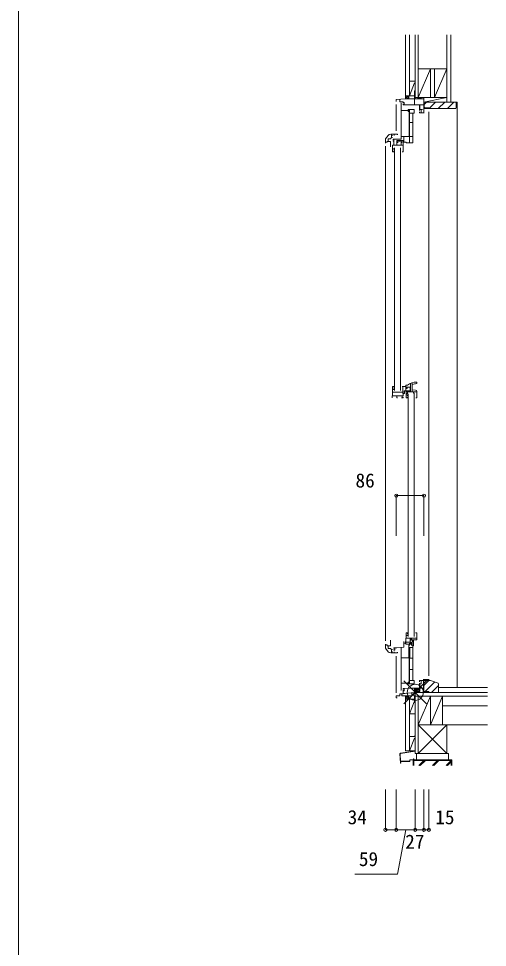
# Model space of a CAD drawing. Units: millimetres, scale not verified. Extents: x -13762 to 13750, y -10012 to 10000.
# Drawn here: x -5750 to -4291, y 4997 to 7885 of the extents above; entities that cross this region are included whole.
import ezdxf
from ezdxf.enums import TextEntityAlignment as Align

# ---------------------------------------------------------------- set-up
doc = ezdxf.new("R2010")
doc.units = ezdxf.units.MM
doc.header["$LTSCALE"] = 50
for name, color, linetype, lineweight in [('0-0_0', 7, 'Continuous', 9), ('0-2_YKK_ZWAK', 5, 'Continuous', 9), ('0-4_YKK_12', 4, 'Continuous', 18), ('0-8_YKK_A1', 7, 'Continuous', 9), ('0-9_YSS_KE', 2, 'Continuous', 18), ('0-A_YSS_KE', 1, 'Continuous', 18)]:
    doc.layers.add(name, color=color, linetype=linetype, lineweight=lineweight)
doc.styles.add('ＭＳ ゴシック', font='')
doc.styles.get('ＭＳ ゴシック').set_extended_font_data('MS Gothic')

msp = doc.modelspace()

# ---------------------------------------------------------------- linework, layer by layer
at = {"layer": '0-0_0'}
msp.add_line((-5750, -10000), (-5750, 9500), dxfattribs=at)
at = {"layer": '0-2_YKK_ZWAK'}
for p, q in [((-4533.5, 7645), (-4545.5, 7645)), ((-4545.5, 7641.8), (-4542.29, 7645)), ((-4545.5, 7636.14), (-4536.64, 7645)), ((-4545.5, 7645), (-4545.5, 7635)), ((-4540.98, 7635), (-4535.5, 7640.49)), ((-4535.5, 7645), (-4535.5, 7635)), ((-4488.5, 7625), (-4388.5, 7625)), ((-4487.5, 7617.9), (-4480.39, 7625)), ((-4487.5, 7610), (-4487.5, 7625)), ((-4472.11, 7605), (-4452.11, 7625)), ((-4443.82, 7605), (-4423.82, 7625)), ((-4415.54, 7605), (-4395.54, 7625)), ((-4388.5, 7625), (-4385.5, 7625)), ((-4388.5, 7625), (-4388.5, 7607)), ((-4385.5, 7625), (-4385.5, 5805)), ((-4473.5, 7605), (-4473.5, 7607.5)), ((-4390.5, 7605), (-4473.5, 7605)), ((-4488.5, 5811.58), (-4473.58, 5826.5)), ((-4488.5, 5826.5), (-4488.5, 5792.5)), ((-4468.5, 5826.5), (-4488.5, 5826.5)), ((-4484.95, 5792.5), (-4455, 5822.45)), ((-4468.5, 5826.5), (-4447.06, 5820.07)), ((-4464.82, 5790), (-4443.5, 5811.33)), ((-4443.5, 5790), (-4443.5, 5815.28)), ((-4545.5, 5775.3), (-4542.29, 5778.5)), ((-4545.5, 5769.64), (-4536.64, 5778.5)), ((-4545.5, 5768.5), (-4545.5, 5778.5)), ((-4535.5, 5768.5), (-4535.5, 5778.5)), ((-4488.5, 5792.5), (-4473.5, 5792.5)), ((-4473.5, 5792.5), (-4473.5, 5790)), ((-4473.5, 5790), (-4443.5, 5790)), ((-4443.5, 5805), (-4443.5, 5790)), ((-4533.5, 5768.5), (-4545.5, 5768.5)), ((-4540.98, 5768.5), (-4535.5, 5773.99))]:
    msp.add_line(p, q, dxfattribs=at)
msp.add_lwpolyline([(-4474, 7608), (-4485.5, 7608), (-4487.5, 7610)], dxfattribs=at)
for centre, radius, start, end in [((-4474, 7607.5), 0.5, 0, 90), ((-4390.5, 7607), 2, 270, 0), ((-4448.5, 5815.28), 5, 0, 73.30076)]:
    msp.add_arc(centre, radius, start, end, dxfattribs=at)
at = {"layer": '0-4_YKK_12'}
for p, q in [((-4515.5, 7660), (-4517.5, 7660)), ((-4517.5, 7660), (-4517.5, 7617)), ((-4574.5, 7633.5), (-4545.87, 7635)), ((-4574.5, 7627.5), (-4574.5, 7633.5)), ((-4563.7, 7634.07), (-4563.7, 7625.9)), ((-4563.7, 7625.9), (-4553.7, 7625.9)), ((-4553.7, 7625.9), (-4553.7, 7621.7)), ((-4545.87, 7635), (-4513.5, 7635)), ((-4515.5, 7647.35), (-4517.5, 7647.35)), ((-4488.5, 7591), (-4488.5, 7635)), ((-4574.5, 7535.5), (-4574.5, 7617.5)), ((-4560.5, 7621.5), (-4559, 7621.5)), ((-4559, 7621.5), (-4559, 7510.5)), ((-4537.7, 7599), (-4559, 7599)), ((-4553.7, 7623.7), (-4550.2, 7623.7)), ((-4553.7, 7619.2), (-4553.7, 7617)), ((-4553.7, 7617), (-4488.5, 7617)), ((-4550.2, 7623.7), (-4550.2, 7617)), ((-4537.7, 7602), (-4537.7, 7596.2)), ((-4518.5, 7602), (-4537.7, 7602)), ((-4537.7, 7596.2), (-4534.5, 7596.2)), ((-4534.5, 7600), (-4534.5, 7520.2)), ((-4534, 7602), (-4534, 7498.5)), ((-4518.5, 7591), (-4518.5, 7602)), ((-4502.5, 7599.5), (-4502.5, 7616.8)), ((-4497, 7602.5), (-4502.5, 7602.5)), ((-4501, 7617), (-4501, 7602.8)), ((-4501, 7602.8), (-4493, 7602.8)), ((-4497, 7592), (-4497, 7602.5)), ((-4488.5, 7605), (-4473.5, 7605)), ((-4473.5, 7605), (-4473.5, 7607.5)), ((-4534, 7591), (-4518.5, 7591)), ((-4523.6, 7498.5), (-4523.6, 7591)), ((-4502.5, 7592), (-4502.5, 7595.5)), ((-4488.5, 7592), (-4502.5, 7592)), ((-4473.5, 5841), (-4473.5, 7595)), ((-4534, 7562.05), (-4523.6, 7562.05)), ((-4599.74, 7521.8), (-4608.5, 7511)), ((-4608.5, 7511), (-4608.5, 7498)), ((-4592.69, 7511.5), (-4599.9, 7511.5)), ((-4599.9, 7511.5), (-4599.9, 7503)), ((-4570.5, 7525.5), (-4591.97, 7525.5)), ((-4589.8, 7521.8), (-4586.4, 7521.8)), ((-4589.8, 7515.2), (-4586.4, 7515.2)), ((-4559, 7510.5), (-4584.3, 7510.5)), ((-4584.3, 7510.5), (-4584.3, 7508.5)), ((-4582.2, 7493.2), (-4582.2, 7510.5)), ((-4581.4, 7525.5), (-4581.4, 7521.5)), ((-4570.5, 7525.5), (-4570.5, 7523.5)), ((-4559, 7518.7), (-4523.6, 7518.7)), ((-4551.4, 7518.7), (-4551.4, 7500.5)), ((-4608.5, 7500.5), (-4603.5, 7500.5)), ((-4608.5, 5950), (-4608.5, 7488)), ((-4603.5, 7503), (-4592.3, 7503)), ((-4603.5, 7500.5), (-4603.5, 7503)), ((-4592.3, 7486), (-4592.3, 7503)), ((-4585.9, 7491.2), (-4552.9, 7491.2)), ((-4585.9, 7471.2), (-4585.9, 7491.2)), ((-4584.3, 7505.5), (-4584.3, 7503.5)), ((-4584.3, 7503.5), (-4582.2, 7503.5)), ((-4580.2, 7483.2), (-4580.2, 6728.7)), ((-4552.9, 7506.2), (-4572.9, 7506.2)), ((-4572.9, 7506.2), (-4572.9, 7491.2)), ((-4572.9, 7500.2), (-4568.9, 7500.2)), ((-4571.4, 7504.7), (-4571.4, 7500.2)), ((-4571.4, 7503.7), (-4557.7, 7503.7)), ((-4561.2, 6728.7), (-4561.2, 7483.2)), ((-4560.6, 7500.2), (-4557.7, 7500.2)), ((-4559.7, 7499.3), (-4559.7, 7491.2)), ((-4557.7, 7499.3), (-4559.7, 7499.3)), ((-4557.7, 7504.7), (-4557.7, 7499.3)), ((-4553, 7486.9), (-4552.9, 7486.9)), ((-4552.9, 7486.9), (-4552.9, 7506.2)), ((-4543.4, 7500.5), (-4551.4, 7500.5)), ((-4585.9, 7480.1), (-4582.3, 7480.1)), ((-4582.3, 7471.2), (-4585.9, 7471.2)), ((-4582.3, 7480.1), (-4582.3, 7477.5)), ((-4582.3, 7474), (-4582.3, 7471.2)), ((-4553.8, 6741.01), (-4544.9, 6740.7)), ((-4544.9, 6745.2), (-4539.9, 6745.2)), ((-4544.9, 6727.1), (-4544.9, 6745.2)), ((-4544.9, 6739.2), (-4530.9, 6739.2)), ((-4530.9, 6750.47), (-4530.9, 6724.4)), ((-4524.9, 6724.4), (-4524.9, 6752.74)), ((-4524.9, 6730.94), (-4515.26, 6730.1)), ((-4511.2, 6754.93), (-4511.2, 6749.93)), ((-4585.9, 6723.7), (-4554.4, 6723.7)), ((-4585.9, 6711.7), (-4552.9, 6711.7)), ((-4556.2, 6711.7), (-4556.2, 6705.7)), ((-4552.9, 6710.6), (-4552.9, 6718.7)), ((-4550.33, 6720.95), (-4549.6, 6722.22)), ((-4543.7, 6724.4), (-4510.7, 6724.4)), ((-4538.1, 6717.7), (-4538.1, 5963.2)), ((-4519.1, 5963.2), (-4519.1, 6717.7)), ((-4592.3, 5952), (-4592.3, 5935)), ((-4544.9, 5940.1), (-4544.9, 5958.2)), ((-4544.9, 5958.2), (-4510.7, 5958.2)), ((-4543.7, 5975.2), (-4543.7, 5958.2)), ((-4531.7, 5958.2), (-4531.7, 5941.7)), ((-4531.7, 5952.5), (-4527.2, 5952.5)), ((-4531.4, 5958.2), (-4531.4, 5952.7)), ((-4529.9, 5956.2), (-4527.2, 5956.2)), ((-4529.9, 5952.5), (-4529.9, 5956.2)), ((-4526.9, 5958.2), (-4526.9, 5953.2)), ((-4510.7, 5953.2), (-4526.9, 5953.2)), ((-4524.44, 5953.2), (-4524.9, 5940.1)), ((-4521.1, 5934.9), (-4521.1, 5951.2)), ((-4514.6, 5975.2), (-4510.7, 5975.2)), ((-4510.7, 5975.2), (-4510.7, 5953.2)), ((-4608.5, 5927), (-4608.5, 5940)), ((-4608.5, 5937.5), (-4603.5, 5937.5)), ((-4599.74, 5916.2), (-4608.5, 5927)), ((-4603.5, 5937.5), (-4603.5, 5935)), ((-4603.5, 5935), (-4592.3, 5935)), ((-4599.9, 5926.5), (-4599.9, 5935)), ((-4592.69, 5926.5), (-4599.9, 5926.5)), ((-4589.8, 5922.93), (-4592.69, 5926.5)), ((-4589.8, 5912.5), (-4589.8, 5922.93)), ((-4589.8, 5922.8), (-4586.4, 5922.8)), ((-4582.3, 5928.3), (-4573.15, 5928.3)), ((-4582.3, 5926.4), (-4582.3, 5928.3)), ((-4582.3, 5923.4), (-4582.3, 5921.5)), ((-4582.3, 5921.5), (-4579.2, 5921.5)), ((-4579.2, 5921.5), (-4579.2, 5928.3)), ((-4573.15, 5928.3), (-4551.4, 5930.2)), ((-4559, 5796.5), (-4559, 5929.54)), ((-4551.4, 5930.2), (-4551.4, 5948)), ((-4551.4, 5942.8), (-4546.4, 5942.8)), ((-4546.4, 5948), (-4546.4, 5940.8)), ((-4527.2, 5946.2), (-4544.9, 5946.2)), ((-4524.9, 5940.1), (-4544.9, 5940.1)), ((-4535.9, 5924), (-4535.9, 5897.8)), ((-4533.7, 5924), (-4535.9, 5924)), ((-4532.05, 5937.2), (-4535.7, 5937.2)), ((-4535.7, 5937.2), (-4535.7, 5924.2)), ((-4535.7, 5929.7), (-4523.6, 5929.7)), ((-4534.2, 5941.7), (-4531.7, 5941.7)), ((-4533.7, 5929.7), (-4533.7, 5924)), ((-4532.5, 5929.7), (-4532.5, 5896)), ((-4528.7, 5946.2), (-4528.7, 5941.9)), ((-4523.6, 5937.2), (-4528.05, 5937.2)), ((-4523.6, 5937.2), (-4523.6, 5826.99)), ((-4523.6, 5934.9), (-4521.1, 5934.9)), ((-4570.5, 5912.5), (-4591.97, 5912.5)), ((-4589.8, 5916.2), (-4586.4, 5916.2)), ((-4581.4, 5912.5), (-4581.4, 5916.5)), ((-4574.5, 5789), (-4574.5, 5902.5)), ((-4570.5, 5912.5), (-4570.5, 5914.5)), ((-4559, 5897.8), (-4533, 5897.8)), ((-4534.5, 5818), (-4534.5, 5897.79)), ((-4534, 5815.99), (-4534, 5896)), ((-4534, 5896), (-4523.6, 5896)), ((-4534, 5860.75), (-4523.6, 5860.75)), ((-4537.7, 5819), (-4559, 5819)), ((-4518.5, 5815.99), (-4537.7, 5815.99)), ((-4534, 5826.99), (-4518.5, 5826.99)), ((-4518.5, 5826.99), (-4518.5, 5815.99)), ((-4502.5, 5826.5), (-4502.5, 5823)), ((-4502.5, 5819), (-4502.5, 5803.2)), ((-4497, 5816), (-4502.5, 5816)), ((-4502.5, 5805.5), (-4498.6, 5805.5)), ((-4501, 5816), (-4501, 5806)), ((-4501, 5806), (-4498.3, 5806)), ((-4498.3, 5806), (-4498.3, 5803)), ((-4497, 5826.5), (-4497, 5816)), ((-4473.5, 5830), (-4491, 5830)), ((-4489.5, 5803), (-4489.5, 5830)), ((-4485.5, 5828.5), (-4485.5, 5826.5)), ((-4473.5, 5831), (-4473.5, 5826.5)), ((-4574.5, 5779), (-4563.7, 5779)), ((-4574.5, 5773), (-4574.5, 5779)), ((-4563.7, 5785.7), (-4553.7, 5785.7)), ((-4563.7, 5779), (-4563.7, 5785.7)), ((-4560.5, 5796.5), (-4559, 5796.5)), ((-4557.27, 5785.7), (-4557.3, 5779.5)), ((-4557.3, 5779.5), (-4526.7, 5779.5)), ((-4525.07, 5803), (-4553.7, 5801.5)), ((-4553.7, 5801.5), (-4553.7, 5799.3)), ((-4553.7, 5785.7), (-4553.7, 5796.8)), ((-4550.2, 5794.8), (-4553.7, 5794.8)), ((-4547.8, 5786.8), (-4553.7, 5786.8)), ((-4550.2, 5801.68), (-4550.2, 5794.8)), ((-4528.31, 5788.5), (-4547.8, 5786.8)), ((-4517.5, 5788.5), (-4528.34, 5788.5)), ((-4526.7, 5779.5), (-4526.7, 5788.38)), ((-4526.7, 5782.9), (-4520.3, 5782.9)), ((-4488.5, 5803), (-4525.07, 5803)), ((-4517.5, 5803), (-4517.5, 5788.5)), ((-4517.5, 5799.35), (-4513.85, 5803)), ((-4517.5, 5793.7), (-4508.19, 5803)), ((-4517.5, 5793), (-4501, 5793)), ((-4512.54, 5793), (-4502.54, 5803)), ((-4506.88, 5793), (-4501, 5798.88)), ((-4501, 5793), (-4501, 5803)), ((-4488.5, 5803), (-4488.5, 5790)), ((-4571.5, 5773), (-4574.5, 5773)), ((-4515.5, 5774.65), (-4517.5, 5774.65))]:
    msp.add_line(p, q, dxfattribs=at)
for points in [[(-4589.8, 7525.5), (-4589.8, 7515.06), (-4592.69, 7511.5)], [(-4556.3, 7471.2), (-4553, 7471.2), (-4553, 7486.9)], [(-4543.4, 7500.5), (-4543.4, 7498.5), (-4523.6, 7498.5)], [(-4587.1, 6705.7), (-4587.1, 6711.7), (-4585.9, 6711.7), (-4585.9, 6740.7), (-4582.3, 6740.7), (-4582.3, 6737.9)], [(-4582.3, 6734.4), (-4582.3, 6731.8), (-4585.9, 6731.8)], [(-4556.3, 6740.7), (-4554.4, 6740.7), (-4554.4, 6719.7), (-4549.4, 6719.7)], [(-4540.5, 6738.7), (-4540.5, 6734.7), (-4544.9, 6734.7)], [(-4531.2, 6727.1), (-4531.2, 6738.7), (-4543.4, 6738.7), (-4543.4, 6736.7)], [(-4572.9, 6711.7), (-4572.9, 6705.7), (-4570.4, 6705.7)], [(-4557.9, 6705.7), (-4552.9, 6705.7), (-4552.9, 6707.6)], [(-4549.6, 6722.22), (-4549.6, 6727.1), (-4531.2, 6727.1)], [(-4549.4, 6719.7), (-4549.4, 6723.45), (-4548.53, 6724.95)], [(-4543.7, 6727.1), (-4543.7, 6705.7), (-4540.1, 6705.7), (-4540.1, 6708.5)], [(-4543.7, 6719.4), (-4539.9, 6719.4), (-4539.9, 6723.2)], [(-4540.1, 6712), (-4540.1, 6714.6), (-4543.7, 6714.6)], [(-4521.5, 6724.4), (-4521.5, 6720.7), (-4517.53, 6720.7)], [(-4510.7, 6725.12), (-4510.7, 6721.4), (-4510.8, 6721.4), (-4510.8, 6705.7), (-4514.1, 6705.7)], [(-4540.1, 5972.4), (-4540.1, 5975.2), (-4543.7, 5975.2)], [(-4543.7, 5966.3), (-4540.1, 5966.3), (-4540.1, 5968.9)], [(-4537.7, 5815.99), (-4537.7, 5821.8), (-4534.5, 5821.8)], [(-4502.5, 5826.5), (-4477.41, 5826.5), (-4475.75, 5828.16)], [(-4516.5, 5779), (-4520.3, 5779), (-4520.3, 5788.5)], [(-4517.5, 5779), (-4517.5, 5758), (-4515.5, 5758)]]:
    msp.add_lwpolyline(points, dxfattribs=at)
for centre, radius, start, end in [((-4591.97, 7515.5), 10, 89.99999, 140.96439), ((-4510.25, 6704.94), 50, 91.0861, 126.36873), ((-4510.24, 6704.94), 45, 91.21953, 109.00967), ((-4515.7, 6725.12), 5, 0, 85), ((-4591.97, 5922.5), 10, 219.03561, 270.00001)]:
    msp.add_arc(centre, radius, start, end, dxfattribs=at)
at = {"layer": '0-8_YKK_A1'}
for p, q in [((-4545.5, 7835), (-4545.5, 7645)), ((-4533.5, 7835), (-4533.5, 7645)), ((-4515.5, 7635), (-4515.5, 7835)), ((-4506.5, 7835), (-4506.5, 7640)), ((-4417.5, 7835), (-4417.5, 7625)), ((-4405, 7835), (-4405, 7625)), ((-4506.5, 7729), (-4417.5, 7729)), ((-4468.5, 7640), (-4468.5, 7729)), ((-4417.5, 7640), (-4417.5, 7729)), ((-4533.5, 7690), (-4517.5, 7690)), ((-4533.5, 7690), (-4533.5, 7645)), ((-4517.5, 7685), (-4533.5, 7645)), ((-4532.5, 7645), (-4545.5, 7645)), ((-4515.5, 7640), (-4506.5, 7640)), ((-4488.5, 7640), (-4515.5, 7640)), ((-4488.5, 7640), (-4515.5, 7635)), ((-4506.5, 7640), (-4468.5, 7640)), ((-4488.5, 7625), (-4488.5, 7640)), ((-4488.5, 7640), (-4417.5, 7640)), ((-4417.5, 7640), (-4488.5, 7625)), ((-4455.5, 7640), (-4417.5, 7640)), ((-4291, 5790), (-4515.5, 5790)), ((-4515.5, 5778), (-4515.5, 5790)), ((-4515.5, 5778), (-4291, 5778)), ((-4515.5, 5600), (-4515.5, 5778)), ((-4468.5, 5778), (-4506.5, 5778)), ((-4506.5, 5778), (-4506.5, 5689)), ((-4468.5, 5778), (-4506.5, 5689)), ((-4506.5, 5778), (-4506.5, 5600)), ((-4430.5, 5778), (-4468.5, 5778)), ((-4291, 5805), (-4443.5, 5805)), ((-4441.9, 5790), (-4291, 5790)), ((-4291, 5778), (-4430.5, 5778)), ((-4291, 5778), (-4430.5, 5778)), ((-4430.5, 5778), (-4430.5, 5748)), ((-4532.5, 5768.5), (-4545.5, 5768.5)), ((-4545.5, 5607.86), (-4545.5, 5768.5)), ((-4533.5, 5768.5), (-4518.5, 5768.5)), ((-4533.5, 5768.5), (-4533.5, 5723.5)), ((-4533.5, 5607.86), (-4533.5, 5768.5)), ((-4518.5, 5761), (-4533.5, 5723.5)), ((-4518.5, 5768.5), (-4532.5, 5768.5)), ((-4291, 5748), (-4430.5, 5748)), ((-4533.5, 5723.5), (-4516.5, 5723.5)), ((-4506.5, 5689), (-4506.5, 5600)), ((-4506.5, 5689), (-4417.5, 5600)), ((-4417.5, 5689), (-4506.5, 5600)), ((-4468.5, 5689), (-4430.5, 5689)), ((-4430.5, 5689), (-4291, 5689)), ((-4417.5, 5600), (-4417.5, 5689)), ((-4533.5, 5654.35), (-4533.5, 5609.35)), ((-4517.6, 5652.86), (-4533.5, 5652.86)), ((-4517.6, 5647.61), (-4533.5, 5607.86)), ((-4516.6, 5656.88), (-4516.6, 5655.63)), ((-4516.3, 5655.24), (-4516.3, 5647.89)), ((-4516.3, 5646.97), (-4516.3, 5627.89)), ((-4515.5, 5607.01), (-4515.5, 5656.88)), ((-4517.13, 5607.29), (-4561.71, 5600.43)), ((-4561.32, 5599.69), (-4515.75, 5606.71)), ((-4533.5, 5607.86), (-4545.5, 5607.86)), ((-4533.5, 5607.86), (-4516.3, 5607.86)), ((-4516.3, 5626.97), (-4516.3, 5608.27)), ((-4563.41, 5598.36), (-4562.03, 5570.75)), ((-4562.59, 5598.13), (-4561.51, 5576.4)), ((-4561.42, 5574.6), (-4561.27, 5571.64)), ((-4533.1, 5575.93), (-4561.01, 5575.93)), ((-4560.92, 5575.13), (-4533.1, 5575.13)), ((-4532.8, 5578.85), (-4532.8, 5576.23)), ((-4532, 5576.23), (-4532, 5578.85)), ((-4531.79, 5579.95), (-4521.57, 5580.84)), ((-4531.72, 5579.15), (-4520.77, 5580.11)), ((-4522, 5580), (-4522, 5562.5)), ((-4402, 5580), (-4522, 5580)), ((-4521.3, 5582.73), (-4521.3, 5581.14)), ((-4520.5, 5582.73), (-4520.5, 5580.4)), ((-4520.5, 5562.5), (-4520.5, 5578.5)), ((-4520.5, 5578.5), (-4403.5, 5578.5)), ((-4515.5, 5600), (-4506.5, 5600)), ((-4512, 5600), (-4512, 5580)), ((-4512, 5600), (-4412, 5600)), ((-4412, 5580), (-4512, 5580)), ((-4506.5, 5600), (-4417.5, 5600)), ((-4504.4, 5562.5), (-4488.4, 5578.5)), ((-4502.28, 5562.5), (-4486.27, 5578.5)), ((-4500.15, 5562.5), (-4484.15, 5578.5)), ((-4445.97, 5578.5), (-4461.97, 5562.5)), ((-4459.85, 5562.5), (-4443.85, 5578.5)), ((-4441.73, 5578.5), (-4457.73, 5562.5)), ((-4419.54, 5562.5), (-4403.54, 5578.5)), ((-4417.42, 5562.5), (-4403.5, 5576.43)), ((-4415.3, 5562.5), (-4403.5, 5574.3)), ((-4412, 5580), (-4412, 5600)), ((-4403.5, 5578.5), (-4403.5, 5562.5)), ((-4402, 5562.5), (-4402, 5580)), ((-4561.38, 5570.13), (-4561.35, 5570.13))]:
    msp.add_line(p, q, dxfattribs=at)
for points in [[(-4506.5, 7729), (-4506.5, 7640), (-4468.5, 7729)], [(-4455.5, 7729), (-4455.5, 7640), (-4417.5, 7729)], [(-4533.5, 7645), (-4519.5, 7645), (-4532.5, 7645)], [(-4515.5, 7635), (-4488.5, 7635), (-4488.5, 7640)], [(-4430.5, 5778), (-4468.5, 5689), (-4468.5, 5778), (-4468.5, 5689)], [(-4430.5, 5778), (-4430.5, 5689), (-4430.5, 5778)], [(-4417.5, 5689), (-4506.5, 5689), (-4468.5, 5689)]]:
    msp.add_lwpolyline(points, dxfattribs=at)
for centre, radius, start, end in [((-4516.05, 5656.88), 0.55, 359.99998, 180.00167), ((-4516.4, 5655.63), 0.2, 179.99694, 255.51968), ((-4516.5, 5655.24), 0.2, 0, 75.52165), ((-4516.1, 5647.89), 0.2, 180.00003, 246.42147), ((-4516.1, 5646.97), 0.2, 113.57855, 179.99998), ((-4516.3, 5647.43), 0.3, 293.57988, 66.42007), ((-4517.3, 5608.27), 1, 279.71601, 0), ((-4516.1, 5627.89), 0.2, 180.00003, 246.42147), ((-4516.1, 5626.97), 0.2, 113.57855, 179.99998), ((-4516.3, 5627.43), 0.3, 293.57988, 66.42007), ((-4515.8, 5607.01), 0.3, 279.71625, 0), ((-4561.41, 5598.46), 2, 98.74002, 182.85963), ((-4561.1, 5598.2), 1.5, 98.76138, 182.85963), ((-4561.01, 5576.43), 0.5, 182.85963, 270.0001), ((-4560.92, 5574.63), 0.5, 90.0001, 182.85963), ((-4533.1, 5576.23), 1.1, 270, 0), ((-4533.1, 5576.23), 0.3, 270, 0), ((-4531.7, 5578.85), 1.1, 94.96983, 180), ((-4531.7, 5578.85), 0.3, 94.96983, 180), ((-4521.6, 5581.14), 0.3, 274.96983, 0), ((-4520.9, 5582.73), 0.4, 90.00009, 180), ((-4520.9, 5582.73), 0.4, 0, 90.00009), ((-4520.8, 5580.4), 0.3, 274.96983, 0), ((-4561.38, 5570.78), 0.65, 182.85963, 270.0001), ((-4561.35, 5570.78), 0.65, 270.0001, 66.73014), ((-4560.97, 5571.65), 0.3, 182.85963, 246.73014)]:
    msp.add_arc(centre, radius, start, end, dxfattribs=at)
at = {"layer": '0-9_YSS_KE'}
for p, q in [((-4574.5, 6401.69), (-4488.5, 6401.69)), ((-4574.5, 6401.69), (-4574.5, 6276.69)), ((-4488.5, 6401.69), (-4488.5, 6276.69)), ((-4608.5, 5487.5), (-4608.5, 5362.5)), ((-4574.5, 5487.5), (-4574.5, 5362.5)), ((-4488.5, 5487.5), (-4488.5, 5362.5)), ((-4473.5, 5487.5), (-4473.5, 5362.5)), ((-4574.5, 5362.5), (-4608.5, 5362.5)), ((-4545, 5362.5), (-4571.27, 5224.21)), ((-4515.5, 5362.5), (-4473.5, 5362.5)), ((-4571.27, 5224.21), (-4703.23, 5224.21))]:
    msp.add_line(p, q, dxfattribs=at)
msp.add_lwpolyline([(-4515.5, 5487.5), (-4515.5, 5362.5), (-4574.5, 5362.5)], dxfattribs=at)
for centre in [(-4574.5, 6401.69), (-4488.5, 6401.69), (-4608.5, 5362.5), (-4574.5, 5362.5), (-4515.5, 5362.5), (-4488.5, 5362.5), (-4473.5, 5362.5)]:
    msp.add_circle(centre, 5, dxfattribs=at)
at = {"layer": '0-A_YSS_KE'}
for p, q in [((-4480.14, 5825.35), (-4550.85, 5754.64)), ((-4480.14, 5754.64), (-4550.85, 5825.35))]:
    msp.add_line(p, q, dxfattribs=at)
msp.add_circle((-4515.5, 5790), 25, dxfattribs=at)

# ---------------------------------------------------------------- texts
at = {"layer": '0-9_YSS_KE', "style": 'ＭＳ ゴシック'}
for s, p in [('86', (-4701.57, 6413.69)), ('34', (-4726.05, 5366.68)), ('15', (-4453.35, 5366.68)), ('27', (-4546.85, 5290.53)), ('59', (-4691.04, 5236.53))]:
    msp.add_text(s, height=43.99, dxfattribs=at).set_placement(p, align=Align.BOTTOM_LEFT)

doc.saveas('drawing.dxf')
